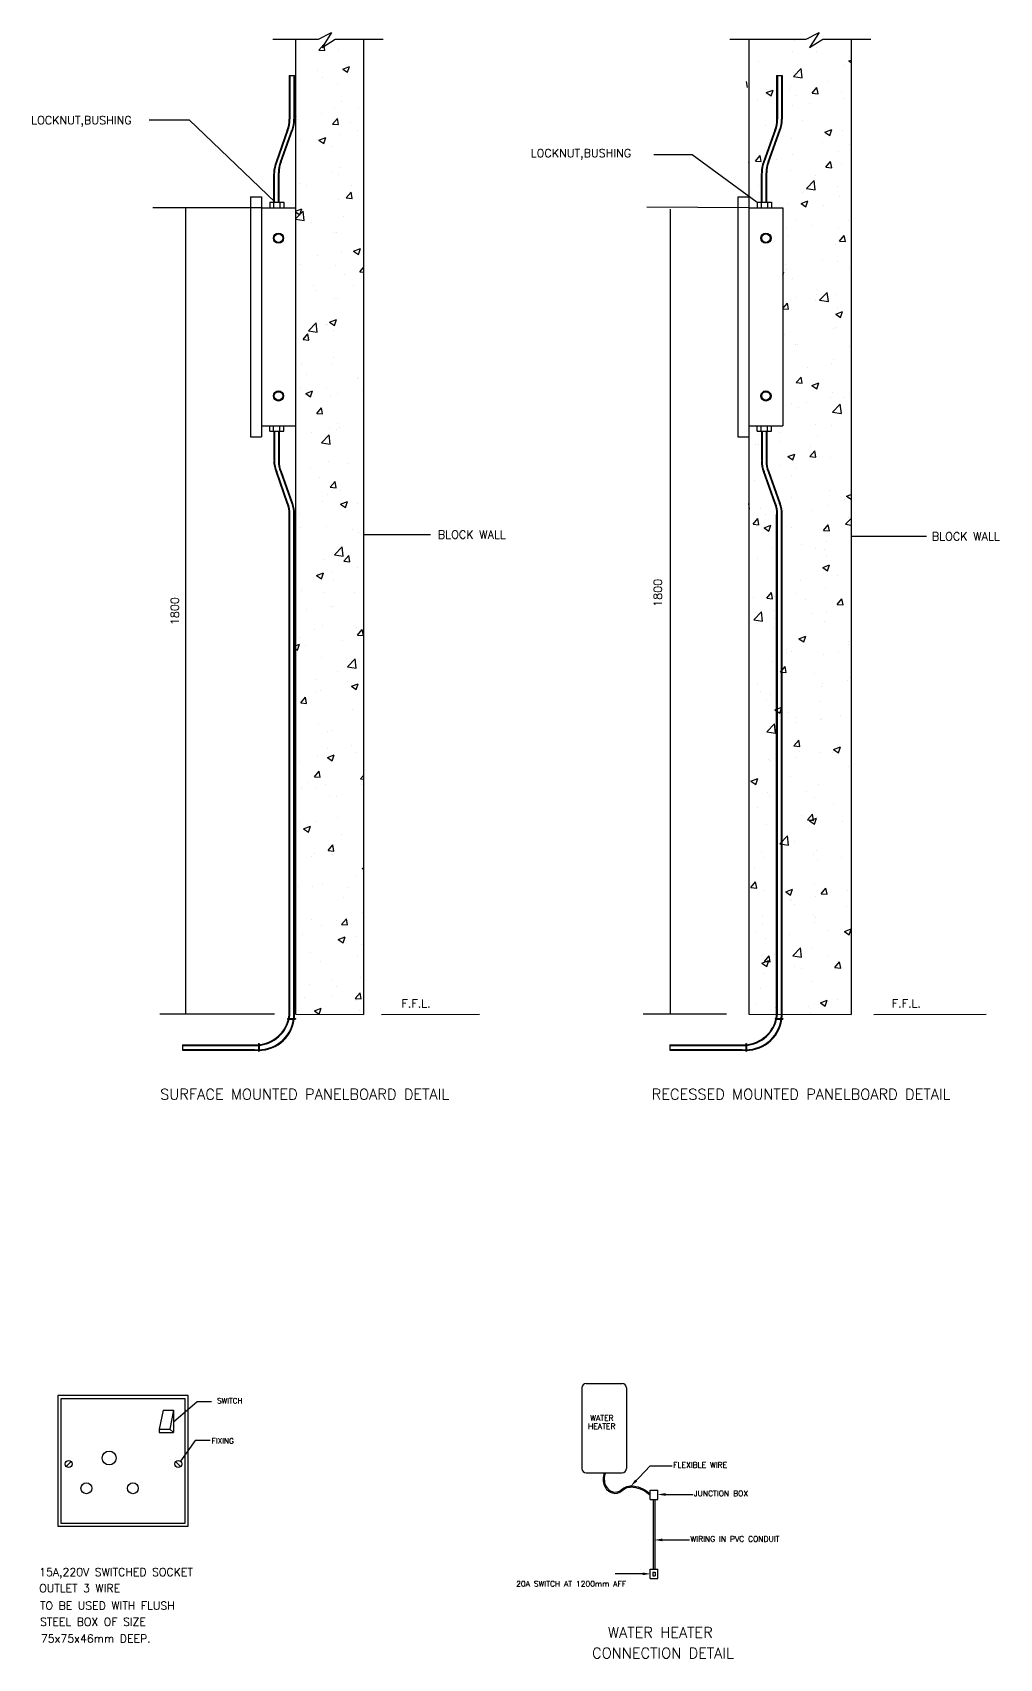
# Model space of a CAD drawing. Extents: x -198755 to -105822, y 74270 to 139116.
# Drawn here: x -144091 to -105822, y 74762 to 139116 of the extents above; entities that cross this region are included whole.
import ezdxf
from ezdxf.enums import TextEntityAlignment as Align

# ---------------------------------------------------------------- set-up
doc = ezdxf.new("R2010")
doc.units = 0
doc.header["$LTSCALE"] = 1000
doc.header["$MEASUREMENT"] = 0
doc.layers.add('LIGH', color=3, linetype='CONTINUOUS')
doc.styles.add('ROMANS', font='ROMANS.shx', dxfattribs={"height": 200})
doc.styles.add('RS30', font='ROMANS.shx', dxfattribs={"height": 0.3})

msp = doc.modelspace()

# ---------------------------------------------------------------- linework, layer by layer
at = {"layer": 'LIGH', "color": 4, "linetype": 'Continuous'}
for p, q in [((-132771, 138859), (-132255, 139116)), ((-132255, 139116), (-132628, 138523)), ((-113477, 138859), (-112961, 139116)), ((-112961, 139116), (-113334, 138523)), ((-134575, 138859), (-132771, 138859)), ((-133686, 138859), (-133686, 100260)), ((-132628, 138523), (-132111, 138859)), ((-132111, 138859), (-130209, 138859)), ((-130991, 138859), (-130991, 100250)), ((-116495, 138859), (-113477, 138859)), ((-115740, 138859), (-115740, 100264)), ((-113334, 138523), (-112817, 138859)), ((-112817, 138859), (-110915, 138859)), ((-111697, 138859), (-111697, 100250)), ((-133934, 137418), (-133934, 135683)), ((-133934, 137418), (-133718, 137418)), ((-133907, 137418), (-133907, 135683)), ((-133745, 137418), (-133745, 135683)), ((-133718, 137418), (-133718, 135683)), ((-114640, 137418), (-114640, 135683)), ((-114640, 137418), (-114424, 137418)), ((-114613, 137418), (-114613, 135683)), ((-114451, 137418), (-114451, 135683)), ((-114424, 137418), (-114424, 135683)), ((-139477, 135654), (-137896, 135654)), ((-137896, 135654), (-134486, 132396)), ((-134010, 135251), (-134453, 133992)), ((-133983, 135251), (-134427, 133992)), ((-134272, 133992), (-133823, 135251)), ((-134245, 133992), (-133797, 135251)), ((-114716, 135251), (-115159, 133992)), ((-114690, 135251), (-115133, 133992)), ((-114978, 133992), (-114530, 135251)), ((-114951, 133992), (-114503, 135251)), ((-119497, 134287), (-117987, 134287)), ((-117987, 134287), (-115411, 132396)), ((-134535, 132396), (-134535, 133542)), ((-134508, 132396), (-134508, 133546)), ((-134354, 132396), (-134354, 133562)), ((-134327, 132396), (-134327, 133562)), ((-115241, 132396), (-115241, 133542)), ((-115214, 132396), (-115214, 133546)), ((-115060, 132396), (-115060, 133562)), ((-115033, 132396), (-115033, 133562)), ((-135465, 132608), (-135034, 132608)), ((-135465, 132608), (-135465, 123119)), ((-135034, 132608), (-135034, 123119)), ((-116171, 132608), (-116171, 123119)), ((-116171, 132608), (-115740, 132608)), ((-115740, 132608), (-115740, 123119)), ((-115740, 132608), (-115740, 123982)), ((-115740, 132608), (-115740, 123119)), ((-135034, 132177), (-139333, 132177)), ((-138040, 132177), (-138040, 100260)), ((-135034, 132177), (-133686, 132177)), ((-134705, 132396), (-134705, 132177)), ((-134702, 132396), (-134142, 132396)), ((-134553, 132396), (-134553, 132177)), ((-134300, 132396), (-134300, 132177)), ((-134142, 132396), (-134142, 132177)), ((-115740, 132177), (-119784, 132201)), ((-118850, 132130), (-118850, 100263)), ((-115740, 132177), (-115740, 123551)), ((-115740, 132177), (-114392, 132177)), ((-115411, 132396), (-115411, 132177)), ((-115408, 132396), (-114848, 132396)), ((-115259, 132396), (-115259, 132177)), ((-115006, 132396), (-115006, 132177)), ((-114848, 132396), (-114848, 132177)), ((-114392, 132177), (-114392, 123551)), ((-135465, 123119), (-135034, 123119)), ((-135034, 123551), (-133686, 123551)), ((-134705, 123332), (-134705, 123551)), ((-134702, 123332), (-134142, 123332)), ((-134553, 123332), (-134553, 123551)), ((-134535, 123332), (-134535, 122185)), ((-134508, 123332), (-134508, 122182)), ((-134354, 123332), (-134354, 122166)), ((-134327, 123332), (-134327, 122166)), ((-134300, 123332), (-134300, 123551)), ((-134142, 123332), (-134142, 123551)), ((-116171, 123119), (-115740, 123119)), ((-115740, 123551), (-114392, 123551)), ((-115411, 123332), (-115411, 123551)), ((-115408, 123332), (-114848, 123332)), ((-115259, 123332), (-115259, 123551)), ((-115241, 123332), (-115241, 122185)), ((-115214, 123332), (-115214, 122182)), ((-115060, 123332), (-115060, 122166)), ((-115033, 123332), (-115033, 122166)), ((-115006, 123332), (-115006, 123551)), ((-114848, 123332), (-114848, 123551)), ((-134010, 120476), (-134453, 121736)), ((-133983, 120476), (-134427, 121736)), ((-134272, 121736), (-133823, 120476)), ((-134245, 121736), (-133797, 120476)), ((-114716, 120476), (-115159, 121736)), ((-114690, 120476), (-115133, 121736)), ((-114978, 121736), (-114530, 120476)), ((-114951, 121736), (-114503, 120476)), ((-133934, 100250), (-133934, 120045)), ((-133907, 100250), (-133907, 120045)), ((-133745, 100250), (-133745, 120045)), ((-133718, 100250), (-133718, 120045)), ((-114640, 100250), (-114640, 120045)), ((-114613, 100250), (-114613, 120045)), ((-114451, 100250), (-114451, 120045)), ((-114424, 100250), (-114424, 120045)), ((-130991, 119253), (-128337, 119253)), ((-111663, 119182), (-108716, 119182)), ((-134518, 100260), (-139046, 100260)), ((-133996, 100091), (-133686, 100091)), ((-133996, 100091), (-133996, 100064)), ((-133996, 100064), (-133686, 100064)), ((-133686, 100260), (-130991, 100252)), ((-133686, 100091), (-133686, 100064)), ((-130278, 100252), (-126396, 100263)), ((-116622, 100264), (-119928, 100263)), ((-115740, 100264), (-111697, 100252)), ((-114702, 100091), (-114392, 100091)), ((-114702, 100091), (-114702, 100064)), ((-114702, 100064), (-114392, 100064)), ((-114392, 100091), (-114392, 100064)), ((-110800, 100252), (-106344, 100263)), ((-138157, 99053), (-135295, 99053)), ((-138157, 99053), (-138157, 98838)), ((-138157, 99026), (-135295, 99026)), ((-138157, 98865), (-135295, 98865)), ((-138157, 98838), (-135295, 98838)), ((-135151, 99097), (-135151, 98794)), ((-135151, 99097), (-135124, 99097)), ((-135151, 98794), (-135124, 98794)), ((-135124, 99097), (-135124, 98794)), ((-118863, 99053), (-116001, 99053)), ((-118863, 99053), (-118863, 98838)), ((-118863, 99026), (-116001, 99026)), ((-118863, 98865), (-116001, 98865)), ((-118863, 98838), (-116001, 98838)), ((-115857, 99097), (-115857, 98794)), ((-115857, 99097), (-115830, 99097)), ((-115857, 98794), (-115830, 98794)), ((-115830, 99097), (-115830, 98794)), ((-138919, 84588), (-139077, 83832)), ((-138919, 84588), (-138515, 84588)), ((-138515, 84588), (-138656, 83832)), ((-137578, 84921), (-138515, 84114)), ((-138515, 84588), (-138515, 83709)), ((-137006, 84921), (-137578, 84921)), ((-139077, 83832), (-138656, 83832)), ((-139077, 83832), (-139077, 83709)), ((-139077, 83709), (-138515, 83709)), ((-138656, 83832), (-138515, 83709)), ((-137650, 83392), (-138233, 82570)), ((-137054, 83392), (-137650, 83392)), ((-142759, 82363), (-142561, 82561)), ((-138228, 82357), (-138426, 82556))]:
    msp.add_line(p, q, dxfattribs=at)
at = {"layer": 'LIGH', "color": 4}
for p, q in [((-132753, 138420), (-132565, 138643)), ((-132753, 138420), (-132520, 138399)), ((-132562, 138627), (-132565, 138643)), ((-132520, 138399), (-132552, 138572)), ((-131983, 138429), (-131983, 138429)), ((-116271, 138834), (-116271, 138834)), ((-114024, 138380), (-114024, 138380)), ((-113920, 138814), (-113920, 138814)), ((-113386, 138829), (-113386, 138829)), ((-113072, 138369), (-113072, 138369)), ((-113051, 138508), (-113051, 138508)), ((-131813, 137671), (-131541, 137776)), ((-131620, 137541), (-131541, 137775)), ((-115340, 137980), (-115340, 137980)), ((-111948, 137811), (-111948, 137811)), ((-111784, 137991), (-111697, 138024)), ((-111784, 137991), (-111697, 137932)), ((-132822, 137632), (-132822, 137632)), ((-132606, 137332), (-132606, 137332)), ((-132003, 137109), (-132003, 137109)), ((-131813, 137671), (-131620, 137541)), ((-131811, 137666), (-131811, 137666)), ((-131633, 137460), (-131633, 137460)), ((-115788, 136935), (-115833, 137179)), ((-113972, 137379), (-113669, 137695)), ((-113972, 137379), (-113626, 137326)), ((-113967, 137520), (-113967, 137520)), ((-113626, 137326), (-113669, 137695)), ((-112601, 137168), (-112601, 137168)), ((-115051, 136737), (-114778, 136841)), ((-115051, 136737), (-114857, 136606)), ((-115047, 136846), (-115047, 136846)), ((-114857, 136606), (-114778, 136841)), ((-114143, 136842), (-114143, 136842)), ((-114074, 136974), (-114074, 136974)), ((-113855, 136620), (-113855, 136620)), ((-113232, 136712), (-113044, 136935)), ((-113232, 136712), (-112999, 136691)), ((-112999, 136691), (-113044, 136935)), ((-112067, 136755), (-112067, 136755)), ((-111995, 136517), (-111995, 136517)), ((-133629, 135799), (-133629, 135799)), ((-132656, 135927), (-132656, 135927)), ((-132143, 136109), (-132143, 136109)), ((-131858, 136371), (-131858, 136371)), ((-131183, 136121), (-131183, 136121)), ((-115399, 136408), (-115399, 136408)), ((-114014, 136225), (-114014, 136225)), ((-113323, 136320), (-113323, 136320)), ((-133596, 135655), (-133596, 135655)), ((-132213, 135495), (-132026, 135718)), ((-132213, 135495), (-131981, 135475)), ((-131981, 135475), (-132026, 135718)), ((-131520, 135568), (-131520, 135568)), ((-131212, 135256), (-131212, 135256)), ((-115096, 135441), (-115096, 135441)), ((-113624, 135635), (-113624, 135635)), ((-112730, 135172), (-112458, 135276)), ((-112730, 135172), (-112537, 135041)), ((-112536, 135041), (-112458, 135276)), ((-112042, 135223), (-112042, 135223)), ((-133479, 134867), (-133479, 134867)), ((-132759, 134852), (-132487, 134956)), ((-132759, 134852), (-132566, 134721)), ((-132566, 134721), (-132487, 134956)), ((-132206, 134587), (-132206, 134587)), ((-131906, 135077), (-131906, 135077)), ((-114916, 134866), (-114916, 134866)), ((-114062, 134931), (-114062, 134931)), ((-112841, 134778), (-112841, 134778)), ((-111748, 134689), (-111748, 134689)), ((-133679, 134393), (-133679, 134393)), ((-115740, 134016), (-115724, 134022)), ((-115740, 133975), (-115724, 134022)), ((-115481, 134031), (-115294, 134254)), ((-115481, 134031), (-115249, 134011)), ((-115249, 134011), (-115293, 134254)), ((-114647, 134101), (-114647, 134101)), ((-114015, 134300), (-114015, 134300)), ((-112692, 133787), (-112505, 134011)), ((-112460, 133767), (-112505, 134010)), ((-112191, 134424), (-112191, 134424)), ((-112090, 133928), (-112090, 133928)), ((-132278, 133581), (-132278, 133581)), ((-131994, 133506), (-131994, 133506)), ((-131953, 133783), (-131953, 133783)), ((-114109, 133637), (-114109, 133637)), ((-113456, 132949), (-113154, 133264)), ((-113111, 132895), (-113154, 133264)), ((-113084, 133446), (-113084, 133446)), ((-112692, 133787), (-112460, 133767)), ((-133533, 133146), (-133533, 133146)), ((-133229, 133054), (-133229, 133054)), ((-131674, 132570), (-131486, 132794)), ((-131674, 132570), (-131441, 132550)), ((-131441, 132550), (-131486, 132794)), ((-131458, 133059), (-131458, 133059)), ((-115674, 132879), (-115674, 132879)), ((-115351, 133057), (-115351, 133057)), ((-113598, 132792), (-113598, 132792)), ((-113456, 132949), (-113111, 132895)), ((-113214, 132891), (-113214, 132891)), ((-112241, 133019), (-112241, 133019)), ((-112137, 132634), (-112137, 132634)), ((-133686, 132040), (-133433, 132137)), ((-133686, 131737), (-133385, 132051)), ((-133686, 132019), (-133512, 131902)), ((-133512, 131902), (-133433, 132137)), ((-133342, 131682), (-133385, 132051)), ((-132000, 132489), (-132000, 132489)), ((-115669, 132568), (-115669, 132568)), ((-114156, 132343), (-114156, 132343)), ((-113676, 132352), (-113404, 132457)), ((-113676, 132352), (-113483, 132222)), ((-113482, 132222), (-113404, 132457)), ((-112778, 132269), (-112778, 132269)), ((-133686, 131735), (-133342, 131682)), ((-133051, 131605), (-133051, 131605)), ((-131796, 131843), (-131796, 131843)), ((-114237, 131357), (-114237, 131357)), ((-113866, 131696), (-113866, 131696)), ((-113263, 131486), (-113263, 131486)), ((-112184, 131340), (-112184, 131340)), ((-111791, 131679), (-111791, 131679)), ((-132155, 131186), (-132155, 131186)), ((-132047, 131194), (-132047, 131194)), ((-114372, 130815), (-114372, 130815)), ((-114204, 131048), (-114204, 131048)), ((-112296, 130728), (-112296, 130728)), ((-112153, 130863), (-111965, 131086)), ((-112153, 130863), (-111920, 130842)), ((-111920, 130842), (-111965, 131086)), ((-132819, 130310), (-132819, 130310)), ((-131846, 130438), (-131846, 130438)), ((-131385, 130467), (-131112, 130571)), ((-131385, 130467), (-131191, 130336)), ((-131223, 130332), (-131223, 130332)), ((-131191, 130336), (-131112, 130571)), ((-112814, 130146), (-112814, 130146)), ((-112231, 130045), (-112231, 130045)), ((-133490, 129943), (-133490, 129943)), ((-132095, 129900), (-132095, 129900)), ((-131733, 129530), (-131733, 129530)), ((-131134, 129646), (-130991, 129817)), ((-131134, 129646), (-130991, 129633)), ((-114392, 129510), (-114350, 129637)), ((-114286, 129952), (-114286, 129952)), ((-114251, 129754), (-114251, 129754)), ((-114027, 129376), (-114027, 129376)), ((-111759, 129766), (-111759, 129766)), ((-132988, 129096), (-132988, 129096)), ((-132869, 128905), (-132869, 128905)), ((-131396, 129098), (-131396, 129098)), ((-113053, 128741), (-113053, 128741)), ((-112941, 128518), (-112638, 128833)), ((-112595, 128464), (-112638, 128833)), ((-112279, 128751), (-112279, 128751)), ((-132142, 128606), (-132142, 128606)), ((-132006, 128583), (-132006, 128583)), ((-114392, 128194), (-114215, 128405)), ((-114392, 128181), (-114170, 128162)), ((-114309, 128306), (-114309, 128306)), ((-114298, 128460), (-114298, 128460)), ((-114170, 128162), (-114215, 128405)), ((-113837, 128613), (-113837, 128613)), ((-113095, 128523), (-113095, 128523)), ((-112941, 128518), (-112595, 128464)), ((-112301, 127967), (-112029, 128072)), ((-112233, 128219), (-112233, 128219)), ((-112108, 127837), (-112029, 128072)), ((-133173, 127304), (-132870, 127620)), ((-132827, 127251), (-132870, 127620)), ((-132506, 127554), (-132506, 127554)), ((-132419, 127565), (-132419, 127565)), ((-132331, 127648), (-132058, 127752)), ((-132331, 127648), (-132137, 127517)), ((-132137, 127517), (-132058, 127752)), ((-112326, 127457), (-112326, 127457)), ((-112301, 127967), (-112108, 127837)), ((-133384, 126965), (-133196, 127189)), ((-133384, 126965), (-133151, 126945)), ((-133151, 126945), (-133196, 127189)), ((-133173, 127304), (-132827, 127251)), ((-132189, 127311), (-132189, 127311)), ((-114345, 127165), (-114345, 127165)), ((-112404, 127402), (-112404, 127402)), ((-132166, 126263), (-132166, 126263)), ((-113878, 126773), (-113878, 126773)), ((-113827, 126765), (-113827, 126765)), ((-112373, 126163), (-112373, 126163)), ((-111751, 126677), (-111751, 126677)), ((-133442, 126031), (-133442, 126031)), ((-133263, 125567), (-133263, 125567)), ((-132237, 126017), (-132237, 126017)), ((-114393, 125871), (-114393, 125871)), ((-113427, 125869), (-113427, 125869)), ((-112453, 125997), (-112453, 125997)), ((-133502, 125020), (-133502, 125020)), ((-133277, 124828), (-133004, 124933)), ((-133083, 124698), (-133004, 124933)), ((-132444, 125045), (-132444, 125045)), ((-131234, 125409), (-131234, 125409)), ((-131188, 125479), (-131188, 125479)), ((-131036, 124949), (-131036, 124949)), ((-113863, 125258), (-113675, 125481)), ((-113863, 125258), (-113630, 125237)), ((-113630, 125237), (-113675, 125481)), ((-113247, 125148), (-112975, 125252)), ((-113247, 125148), (-113054, 125018)), ((-113054, 125017), (-112975, 125252)), ((-112421, 124868), (-112421, 124868)), ((-133277, 124828), (-133083, 124698)), ((-132844, 124041), (-132657, 124264)), ((-132612, 124020), (-132657, 124264)), ((-132284, 124723), (-132284, 124723)), ((-132009, 124821), (-132009, 124821)), ((-114038, 124453), (-114038, 124453)), ((-113764, 124256), (-113764, 124256)), ((-113476, 124464), (-113476, 124464)), ((-112508, 124690), (-112508, 124690)), ((-112426, 124087), (-112123, 124402)), ((-112080, 124033), (-112123, 124402)), ((-112004, 124657), (-112004, 124657)), ((-111771, 124842), (-111771, 124842)), ((-132844, 124041), (-132612, 124021)), ((-132017, 123659), (-132017, 123659)), ((-113107, 123599), (-113107, 123599)), ((-112468, 123574), (-112468, 123574)), ((-112426, 124087), (-112080, 124033)), ((-133032, 123288), (-133032, 123288)), ((-132657, 122873), (-132354, 123189)), ((-132311, 122820), (-132354, 123189)), ((-132331, 123429), (-132331, 123429)), ((-132059, 123416), (-132059, 123416)), ((-131961, 123503), (-131961, 123503)), ((-115374, 123210), (-115374, 123210)), ((-114499, 122930), (-114499, 122930)), ((-114487, 123282), (-114487, 123282)), ((-113027, 123124), (-113027, 123124)), ((-132657, 122873), (-132311, 122820)), ((-115472, 122802), (-115472, 122802)), ((-115357, 122802), (-115357, 122802)), ((-114193, 122329), (-113921, 122433)), ((-114193, 122329), (-114000, 122198)), ((-114000, 122198), (-113921, 122433)), ((-113323, 122333), (-113136, 122556)), ((-113323, 122333), (-113091, 122313)), ((-113282, 122714), (-113282, 122714)), ((-113091, 122313), (-113136, 122556)), ((-112515, 122280), (-112515, 122280)), ((-133081, 121882), (-133081, 121882)), ((-132378, 122134), (-132378, 122134)), ((-131609, 122076), (-131609, 122076)), ((-114535, 121988), (-114535, 121988)), ((-113889, 121850), (-113889, 121850)), ((-132719, 121516), (-132719, 121516)), ((-132305, 121116), (-132117, 121340)), ((-132305, 121116), (-132072, 121096)), ((-132178, 121339), (-132178, 121339)), ((-132072, 121096), (-132117, 121340)), ((-131899, 120994), (-131899, 120994)), ((-115522, 121397), (-115522, 121397)), ((-114049, 121590), (-114049, 121590)), ((-132632, 120543), (-132632, 120543)), ((-132426, 120840), (-132426, 120840)), ((-131902, 120443), (-131630, 120548)), ((-131902, 120443), (-131708, 120313)), ((-131708, 120313), (-131630, 120548)), ((-131246, 120486), (-131246, 120486)), ((-115714, 120246), (-115740, 120472)), ((-114582, 120694), (-114582, 120694)), ((-114039, 120727), (-114039, 120727)), ((-112617, 120380), (-112617, 120380)), ((-112562, 120985), (-112562, 120985)), ((-111964, 120639), (-111964, 120639)), ((-111872, 120763), (-111697, 120831)), ((-111872, 120763), (-111697, 120645)), ((-133513, 120097), (-133513, 120097)), ((-115740, 120250), (-115714, 120246)), ((-115572, 119652), (-115385, 119876)), ((-115340, 119632), (-115385, 119876)), ((-115295, 120293), (-115295, 120293)), ((-115072, 120057), (-115072, 120057)), ((-113219, 120205), (-113219, 120205)), ((-111910, 119656), (-111697, 119878)), ((-111782, 119919), (-111782, 119919)), ((-133492, 119540), (-133492, 119540)), ((-132473, 119546), (-132473, 119546)), ((-131417, 119452), (-131417, 119452)), ((-131199, 119333), (-131199, 119333)), ((-115572, 119652), (-115340, 119632)), ((-115139, 119509), (-114867, 119614)), ((-115139, 119509), (-114946, 119379)), ((-114946, 119379), (-114867, 119614)), ((-114629, 119400), (-114629, 119400)), ((-114050, 119530), (-114050, 119530)), ((-112784, 119408), (-112596, 119632)), ((-112784, 119408), (-112551, 119388)), ((-112610, 119691), (-112610, 119691)), ((-112551, 119388), (-112596, 119632)), ((-111910, 119656), (-111697, 119623)), ((-133655, 119009), (-133655, 119009)), ((-132142, 118443), (-131839, 118758)), ((-132142, 118443), (-131796, 118389)), ((-132028, 118736), (-132028, 118736)), ((-131796, 118389), (-131839, 118758)), ((-131765, 118192), (-131578, 118415)), ((-131533, 118171), (-131578, 118415)), ((-114813, 118751), (-114813, 118751)), ((-113640, 118847), (-113640, 118847)), ((-113118, 118676), (-113118, 118676)), ((-112737, 118663), (-112737, 118663)), ((-112666, 118975), (-112666, 118975)), ((-132520, 118251), (-132520, 118251)), ((-132222, 117799), (-132222, 117799)), ((-131765, 118192), (-131533, 118172)), ((-131249, 117927), (-131249, 117927)), ((-115385, 118287), (-115385, 118287)), ((-114676, 118105), (-114676, 118105)), ((-112818, 117944), (-112546, 118048)), ((-112818, 117944), (-112625, 117813)), ((-112657, 118397), (-112657, 118397)), ((-112625, 117813), (-112546, 118048)), ((-132848, 117624), (-132576, 117728)), ((-132848, 117624), (-132654, 117494)), ((-132654, 117493), (-132576, 117728)), ((-132174, 117466), (-132174, 117466)), ((-114662, 117313), (-114662, 117313)), ((-113689, 117441), (-113689, 117441)), ((-112217, 117635), (-112217, 117635)), ((-133429, 117031), (-133429, 117031)), ((-132567, 116957), (-132567, 116957)), ((-131354, 116943), (-131354, 116943)), ((-115570, 116764), (-115570, 116764)), ((-115033, 116728), (-114845, 116951)), ((-115033, 116728), (-114800, 116708)), ((-114800, 116708), (-114845, 116951)), ((-114724, 116811), (-114724, 116811)), ((-113901, 116926), (-113901, 116926)), ((-113494, 116676), (-113494, 116676)), ((-112704, 117103), (-112704, 117103)), ((-112244, 116484), (-112057, 116707)), ((-112244, 116484), (-112012, 116464)), ((-112012, 116464), (-112057, 116707)), ((-133245, 116266), (-133245, 116266)), ((-132271, 116394), (-132271, 116394)), ((-132189, 116416), (-132189, 116416)), ((-115544, 115868), (-115241, 116184)), ((-115544, 115868), (-115198, 115815)), ((-115198, 115815), (-115241, 116184)), ((-114750, 116242), (-114750, 116242)), ((-114712, 115908), (-114712, 115908)), ((-113239, 116102), (-113239, 116102)), ((-112674, 116154), (-112674, 116154)), ((-132947, 115489), (-132947, 115489)), ((-132615, 115663), (-132615, 115663)), ((-131257, 115562), (-131257, 115562)), ((-131226, 115267), (-131038, 115491)), ((-131226, 115267), (-130993, 115247)), ((-130993, 115247), (-131038, 115491)), ((-115685, 115780), (-115685, 115780)), ((-114771, 115517), (-114771, 115517)), ((-113764, 115124), (-113492, 115229)), ((-113571, 114994), (-113492, 115229)), ((-112752, 115808), (-112752, 115808)), ((-133686, 114846), (-133522, 114909)), ((-133686, 114732), (-133600, 114674)), ((-133600, 114674), (-133522, 114909)), ((-133525, 115173), (-133525, 115173)), ((-133294, 114860), (-133294, 114860)), ((-131822, 115054), (-131822, 115054)), ((-114268, 114700), (-114268, 114700)), ((-114262, 114568), (-114262, 114568)), ((-114061, 114606), (-114061, 114606)), ((-113764, 115124), (-113571, 114994)), ((-112192, 114612), (-112192, 114612)), ((-111807, 114892), (-111807, 114892)), ((-111794, 114996), (-111794, 114996)), ((-132662, 114369), (-132662, 114369)), ((-131626, 114012), (-131323, 114327)), ((-131626, 114012), (-131281, 113958)), ((-131281, 113958), (-131323, 114327)), ((-115735, 114374), (-115735, 114374)), ((-114818, 114222), (-114818, 114222)), ((-114493, 113803), (-114306, 114027)), ((-114261, 113783), (-114306, 114027)), ((-112799, 114514), (-112799, 114514)), ((-132845, 113521), (-132845, 113521)), ((-132040, 113813), (-132040, 113813)), ((-131629, 113415), (-131629, 113415)), ((-131473, 113239), (-131201, 113344)), ((-131280, 113109), (-131201, 113344)), ((-115397, 113364), (-115397, 113364)), ((-114493, 113803), (-114261, 113783)), ((-113129, 113753), (-113129, 113753)), ((-112830, 113358), (-112830, 113358)), ((-111856, 113486), (-111856, 113486)), ((-111705, 113559), (-111697, 113569)), ((-111705, 113559), (-111697, 113559)), ((-133475, 112587), (-133287, 112810)), ((-133242, 112566), (-133287, 112810)), ((-132885, 112980), (-132885, 112980)), ((-132709, 113074), (-132709, 113074)), ((-131473, 113239), (-131280, 113109)), ((-115285, 113035), (-115285, 113035)), ((-115025, 112713), (-115025, 112713)), ((-114865, 112928), (-114865, 112928)), ((-112949, 112626), (-112949, 112626)), ((-112846, 113220), (-112846, 113220)), ((-133475, 112587), (-133242, 112566)), ((-131412, 112311), (-131412, 112311)), ((-114710, 112305), (-114438, 112410)), ((-114710, 112305), (-114517, 112175)), ((-114517, 112175), (-114438, 112409)), ((-114205, 112191), (-114205, 112191)), ((-113912, 112003), (-113912, 112003)), ((-112130, 112103), (-112130, 112103)), ((-132757, 111780), (-132757, 111780)), ((-132402, 111439), (-132402, 111439)), ((-132200, 111493), (-132200, 111493)), ((-115029, 111437), (-114726, 111753)), ((-115029, 111437), (-114683, 111384)), ((-114913, 111634), (-114913, 111634)), ((-114683, 111384), (-114726, 111753)), ((-113852, 111825), (-113852, 111825)), ((-112893, 111925), (-112893, 111925)), ((-112879, 111953), (-112879, 111953)), ((-132435, 110777), (-132435, 110777)), ((-131461, 110905), (-131461, 110905)), ((-113954, 110879), (-113766, 111102)), ((-113954, 110879), (-113722, 110859)), ((-113722, 110858), (-113766, 111102)), ((-112390, 110740), (-112117, 110844)), ((-112390, 110740), (-112196, 110609)), ((-112196, 110609), (-112117, 110844)), ((-133536, 110250), (-133536, 110250)), ((-132804, 110486), (-132804, 110486)), ((-132419, 110420), (-132147, 110524)), ((-132419, 110420), (-132226, 110289)), ((-132226, 110289), (-132147, 110524)), ((-131269, 110639), (-131269, 110639)), ((-114960, 110340), (-114960, 110340)), ((-114875, 110291), (-114875, 110291)), ((-113902, 110419), (-113902, 110419)), ((-113723, 110649), (-113723, 110649)), ((-112941, 110631), (-112941, 110631)), ((-112429, 110613), (-112429, 110613)), ((-111805, 110072), (-111805, 110072)), ((-133159, 109452), (-133159, 109452)), ((-132935, 109662), (-132748, 109886)), ((-132935, 109662), (-132703, 109642)), ((-132703, 109642), (-132748, 109886)), ((-131111, 109581), (-130991, 109706)), ((-131111, 109581), (-130991, 109562)), ((-131012, 109566), (-131012, 109566)), ((-115656, 109486), (-115384, 109590)), ((-115656, 109486), (-115463, 109355)), ((-115463, 109355), (-115384, 109590)), ((-114073, 109683), (-114073, 109683)), ((-133458, 109244), (-133458, 109244)), ((-132851, 109191), (-132851, 109191)), ((-132484, 109372), (-132484, 109372)), ((-132340, 108930), (-132340, 108930)), ((-132051, 108889), (-132051, 108889)), ((-131084, 109364), (-131084, 109364)), ((-115007, 109045), (-115007, 109045)), ((-114925, 108886), (-114925, 108886)), ((-113452, 109080), (-113452, 109080)), ((-113141, 108829), (-113141, 108829)), ((-112988, 109337), (-112988, 109337)), ((-115736, 108228), (-115736, 108228)), ((-115408, 108440), (-115408, 108440)), ((-114480, 108663), (-114480, 108663)), ((-113660, 108140), (-113660, 108140)), ((-113414, 107954), (-113227, 108178)), ((-113182, 107934), (-113227, 108178)), ((-112404, 108575), (-112404, 108575)), ((-133507, 107838), (-133507, 107838)), ((-133365, 107600), (-133093, 107705)), ((-133365, 107600), (-133172, 107470)), ((-133172, 107470), (-133093, 107705)), ((-132898, 107897), (-132898, 107897)), ((-132034, 108032), (-132034, 108032)), ((-115055, 107751), (-115055, 107751)), ((-114475, 107546), (-114475, 107546)), ((-113414, 107954), (-113182, 107934)), ((-113336, 107920), (-113063, 108025)), ((-113336, 107920), (-113142, 107790)), ((-113142, 107790), (-113063, 108025)), ((-113035, 108042), (-113035, 108042)), ((-112019, 107870), (-112019, 107870)), ((-132396, 106738), (-132209, 106961)), ((-132164, 106717), (-132209, 106961)), ((-131858, 107388), (-131858, 107388)), ((-114513, 107007), (-114210, 107322)), ((-114513, 107007), (-114167, 106953)), ((-114167, 106953), (-114210, 107322)), ((-113923, 107080), (-113923, 107080)), ((-133057, 106499), (-133057, 106499)), ((-132946, 106603), (-132946, 106603)), ((-132396, 106738), (-132164, 106717)), ((-132212, 106569), (-132212, 106569)), ((-115253, 106686), (-115253, 106686)), ((-115102, 106457), (-115102, 106457)), ((-113178, 106599), (-113178, 106599)), ((-113082, 106748), (-113082, 106748)), ((-113042, 106336), (-113042, 106336)), ((-112069, 106464), (-112069, 106464)), ((-131280, 105716), (-131280, 105716)), ((-131044, 106035), (-130991, 106056)), ((-131044, 106035), (-130991, 105999)), ((-115498, 106013), (-115498, 106013)), ((-133548, 105327), (-133548, 105327)), ((-132993, 105308), (-132993, 105308)), ((-132615, 105401), (-132615, 105401)), ((-131625, 105288), (-131625, 105288)), ((-115664, 105274), (-115476, 105497)), ((-115664, 105274), (-115431, 105254)), ((-115431, 105253), (-115476, 105497)), ((-115149, 105162), (-115149, 105162)), ((-114282, 105101), (-114009, 105205)), ((-114282, 105101), (-114088, 104970)), ((-114088, 104970), (-114009, 105205)), ((-113130, 105454), (-113130, 105454)), ((-113092, 104931), (-113092, 104931)), ((-112875, 105030), (-112688, 105253)), ((-112875, 105030), (-112643, 105010)), ((-112643, 105009), (-112688, 105253)), ((-111817, 105149), (-111817, 105149)), ((-131795, 104879), (-131795, 104879)), ((-131021, 104306), (-131021, 104306)), ((-114084, 104760), (-114084, 104760)), ((-114065, 104803), (-114065, 104803)), ((-113935, 104612), (-113935, 104612)), ((-111860, 104524), (-111860, 104524)), ((-133040, 104014), (-133040, 104014)), ((-132647, 103755), (-132647, 103755)), ((-132063, 103966), (-132063, 103966)), ((-131856, 103813), (-131669, 104037)), ((-131856, 103813), (-131624, 103793)), ((-131674, 103883), (-131674, 103883)), ((-131624, 103793), (-131669, 104037)), ((-115196, 103868), (-115196, 103868)), ((-115191, 104177), (-115191, 104177)), ((-113177, 104160), (-113177, 104160)), ((-113152, 103906), (-113152, 103906)), ((-113115, 104090), (-113115, 104090)), ((-111961, 103536), (-111697, 103637)), ((-111767, 103405), (-111697, 103616)), ((-133388, 103425), (-133388, 103425)), ((-131990, 103216), (-131718, 103320)), ((-131990, 103216), (-131797, 103085)), ((-131797, 103085), (-131718, 103320)), ((-131313, 103337), (-131313, 103337)), ((-131068, 103011), (-131068, 103011)), ((-115420, 103517), (-115420, 103517)), ((-115088, 103269), (-115088, 103269)), ((-114115, 103397), (-114115, 103397)), ((-112642, 103591), (-112642, 103591)), ((-111961, 103536), (-111767, 103405)), ((-133088, 102720), (-133088, 102720)), ((-132697, 102350), (-132697, 102350)), ((-131224, 102544), (-131224, 102544)), ((-115244, 102574), (-115244, 102574)), ((-115228, 102282), (-114955, 102386)), ((-115124, 102349), (-114937, 102573)), ((-115124, 102349), (-114892, 102329)), ((-115034, 102151), (-114955, 102386)), ((-114892, 102329), (-114937, 102573)), ((-114709, 102636), (-114709, 102636)), ((-113998, 102576), (-113695, 102891)), ((-113998, 102576), (-113652, 102522)), ((-113652, 102522), (-113695, 102891)), ((-113224, 102865), (-113224, 102865)), ((-112633, 102548), (-112633, 102548)), ((-112336, 102105), (-112148, 102329)), ((-112103, 102085), (-112148, 102329)), ((-133670, 102222), (-133670, 102222)), ((-131115, 101717), (-131115, 101717)), ((-115228, 102282), (-115034, 102151)), ((-115137, 101864), (-115137, 101864)), ((-113935, 102156), (-113935, 102156)), ((-113665, 102058), (-113665, 102058)), ((-112336, 102105), (-112103, 102085)), ((-133135, 101426), (-133135, 101426)), ((-132223, 101646), (-132223, 101646)), ((-132070, 101350), (-132070, 101350)), ((-131317, 100889), (-131130, 101112)), ((-131085, 100868), (-131130, 101112)), ((-115291, 101280), (-115291, 101280)), ((-113272, 101571), (-113272, 101571)), ((-133559, 100403), (-133559, 100403)), ((-133326, 100916), (-133326, 100916)), ((-132936, 100396), (-132664, 100501)), ((-132936, 100396), (-132743, 100266)), ((-132743, 100266), (-132664, 100501)), ((-132247, 101010), (-132247, 101010)), ((-131317, 100889), (-131085, 100868)), ((-131292, 100792), (-131292, 100792)), ((-131250, 100828), (-131250, 100828)), ((-131163, 100423), (-131163, 100423)), ((-115466, 100649), (-115466, 100649)), ((-114688, 100524), (-114688, 100524)), ((-113390, 100561), (-113390, 100561)), ((-112907, 100716), (-112635, 100821)), ((-112907, 100716), (-112714, 100586)), ((-112714, 100586), (-112635, 100821)), ((-112232, 100847), (-112232, 100847)), ((-113319, 100277), (-113319, 100277)), ((-122174, 85648), (-120756, 85648)), ((-122350, 85472), (-122350, 82283)), ((-120580, 85472), (-120580, 82283)), ((-120310, 81691), (-119647, 82385)), ((-119647, 82385), (-118773, 82385)), ((-122174, 82107), (-120756, 82107)), ((-119643, 81420), (-119339, 81420)), ((-119643, 81054), (-119643, 81420)), ((-119339, 81054), (-119339, 81420)), ((-119196, 81254), (-117956, 81254)), ((-119643, 81054), (-119339, 81054)), ((-119528, 81054), (-119528, 78295)), ((-119458, 81054), (-119458, 78295)), ((-119328, 79454), (-118088, 79454)), ((-119787, 78112), (-121026, 78112)), ((-119643, 77930), (-119643, 78295)), ((-119643, 78295), (-119339, 78295)), ((-119643, 77930), (-119339, 77930)), ((-119536, 78172), (-119446, 78172)), ((-119536, 78172), (-119536, 78039)), ((-119536, 78039), (-119446, 78039)), ((-119446, 78172), (-119446, 78039)), ((-119339, 77930), (-119339, 78295))]:
    msp.add_line(p, q, dxfattribs=at)
for points in [[(-121465, 82107, 0.184688), (-121455, 81594, 0.230122), (-121143, 81314, 0.261614), (-120759, 81404, -0.218092), (-120319, 81547, -0.086386), (-119952, 81439, -0.086093), (-119643, 81213)], [(-121418, 82107, 0.190769), (-121414, 81611, 0.230122), (-121130, 81356, 0.261614), (-120789, 81436, -0.218092), (-120313, 81591, -0.086386), (-119933, 81478, -0.076427), (-119643, 81275, -0.086093)]]:
    msp.add_lwpolyline(points, format="xyb", dxfattribs=at)
at = {"layer": 'LIGH', "color": 4, "linetype": 'Continuous'}
for centre, radius in [((-134357, 130975), 202), ((-134357, 130975), 169), ((-115063, 130975), 202), ((-115063, 130975), 169), ((-134357, 124732), 202), ((-134357, 124732), 169), ((-115063, 124732), 202), ((-115063, 124732), 169), ((-142659, 82461), 140), ((-141056, 82696), 275), ((-138322, 82461), 140), ((-141959, 81498), 214), ((-140118, 81498), 214)]:
    msp.add_circle(centre, radius, dxfattribs=at)
for centre, radius, start, end in [((-134894, 135629), 962, 336.87196, 3.19217), ((-134894, 135629), 989, 336.87196, 3.19217), ((-134706, 135629), 962, 336.87196, 3.19217), ((-134679, 135629), 962, 336.87196, 3.19217), ((-115600, 135629), 962, 336.87196, 3.19217), ((-115600, 135629), 989, 336.87196, 3.19217), ((-115412, 135629), 962, 336.87196, 3.19217), ((-115385, 135629), 962, 336.87196, 3.19217), ((-133634, 133612), 902, 155.09753, 183.21126), ((-133608, 133612), 902, 155.09753, 183.21126), ((-133454, 133612), 902, 155.09753, 183.21126), ((-133427, 133612), 902, 155.09753, 183.21126), ((-114340, 133612), 902, 155.09753, 183.21126), ((-114314, 133612), 902, 155.09753, 183.21126), ((-114160, 133612), 902, 155.09753, 183.21126), ((-114133, 133612), 902, 155.09753, 183.21126), ((-133634, 122116), 902, 176.78874, 204.90247), ((-133608, 122116), 902, 176.78874, 204.90247), ((-133454, 122116), 902, 176.78874, 204.90247), ((-133427, 122116), 902, 176.78874, 204.90247), ((-114340, 122116), 902, 176.78874, 204.90247), ((-114314, 122116), 902, 176.78874, 204.90247), ((-114160, 122116), 902, 176.78874, 204.90247), ((-114133, 122116), 902, 176.78874, 204.90247), ((-134894, 120099), 962, 356.80783, 23.12804), ((-134894, 120099), 989, 356.80783, 23.12804), ((-134706, 120099), 962, 356.80783, 23.12804), ((-134679, 120099), 962, 356.80783, 23.12804), ((-115600, 120099), 962, 356.80783, 23.12804), ((-115600, 120099), 989, 356.80783, 23.12804), ((-115412, 120099), 962, 356.80783, 23.12804), ((-115385, 120099), 962, 356.80783, 23.12804), ((-135246, 100370), 1318, 267.87724, 346.56392), ((-135246, 100370), 1345, 267.91982, 346.83816), ((-135145, 100256), 1400, 263.85031, 352.09863), ((-135145, 100256), 1427, 263.96693, 352.24883), ((-135246, 100370), 1318, 347.76604, 354.77614), ((-135246, 100370), 1345, 348.01497, 354.77614), ((-135145, 100256), 1400, 353.21111, 359.7455), ((-135145, 100256), 1427, 353.33996, 359.7455), ((-115952, 100370), 1318, 267.87724, 346.56392), ((-115952, 100370), 1345, 267.91982, 346.83816), ((-115851, 100256), 1400, 263.85031, 352.09863), ((-115851, 100256), 1427, 263.96693, 352.24883), ((-115952, 100370), 1318, 347.76604, 354.77614), ((-115952, 100370), 1345, 348.01497, 354.77614), ((-115851, 100256), 1400, 353.21111, 359.7455), ((-115851, 100256), 1427, 353.33996, 359.7455)]:
    msp.add_arc(centre, radius, start, end, dxfattribs=at)
at = {"layer": 'LIGH', "color": 4}
for centre, start, end in [((-122174, 85472), 90, 180), ((-120756, 85472), 0, 90), ((-122174, 82283), 180, 270), ((-120756, 82283), 270, 0)]:
    msp.add_arc(centre, 176, start, end, dxfattribs=at)
for points in [[(-120162, 81769), (-120239, 81842), (-120419, 81577)], [(-119037, 81201), (-119037, 81307), (-119354, 81254)], [(-119169, 79401), (-119169, 79506), (-119486, 79454)], [(-119945, 78059), (-119945, 78164), (-119628, 78112)]]:
    msp.add_solid(points, dxfattribs=at)
at = {"layer": 'LIGH', "color": 4, "linetype": 'Continuous'}
for points in [[(-143095, 80001), (-137929, 80001), (-137929, 85167), (-143095, 85167)], [(-142972, 80124), (-138052, 80124), (-138052, 85044), (-142972, 85044)]]:
    msp.add_3dface(points, dxfattribs=at)

# ---------------------------------------------------------------- texts
at = {"layer": 'LIGH', "color": 4, "linetype": 'Continuous', "style": 'ROMANS'}
for s, height, p in [('LOCKNUT,BUSHING', 323.48, (-144146, 135484)), ('LOCKNUT,BUSHING', 323.48, (-124374, 134181)), ('BLOCK WALL', 323.5, (-128047, 119083)), ('BLOCK WALL', 323.5, (-108497, 119011)), ('F.F.L.', 323.5, (-129484, 100524)), ('F.F.L.', 323.5, (-110079, 100524)), ('SWITCH', 210.9, (-136785, 84857)), ('FIXING ', 210.9, (-136999, 83266)), ('15A,220V SWITCHED SOCKET ', 316.8, (-143827, 78024)), ('OUTLET 3 WIRE', 316.8, (-143827, 77384)), ('TO BE USED WITH FLUSH ', 316.8, (-143795, 76694)), ('STEEL BOX OF SIZE', 316.8, (-143795, 76054)), ('WATER HEATER', 422.4, (-121314, 75580)), ('75x75x46mm DEEP.', 316.8, (-143760, 75390)), ('CONNECTION DETAIL', 422.4, (-121946, 74762))]:
    msp.add_text(s, height=height, dxfattribs=at).set_placement(p)
for p in [(-119182, 116382), (-138300, 115662)]:
    msp.add_text('1800', height=323.5, rotation=90, dxfattribs=at).set_placement(p)
for s, p in [('SURFACE MOUNTED PANELBOARD DETAIL', (-133323, 97096)), ('RECESSED MOUNTED PANELBOARD DETAIL', (-113677, 97096))]:
    msp.add_text(s, height=422.4, dxfattribs=at).set_placement(p, align=Align.MIDDLE)
at = {"layer": 'LIGH', "color": 4, "style": 'RS30'}
for s, p in [('WATER', (-122017, 84166)), ('HEATER', (-122105, 83841)), ('FLEXIBLE WIRE', (-118739, 82314)), ('JUNCTION BOX', (-117921, 81183)), ('WIRING IN PVC CONDUIT', (-118053, 79382)), ('20A SWITCH AT 1200mm AFF', (-124949, 77607))]:
    msp.add_text(s, height=220, dxfattribs=at).set_placement(p)

doc.saveas('drawing.dxf')
